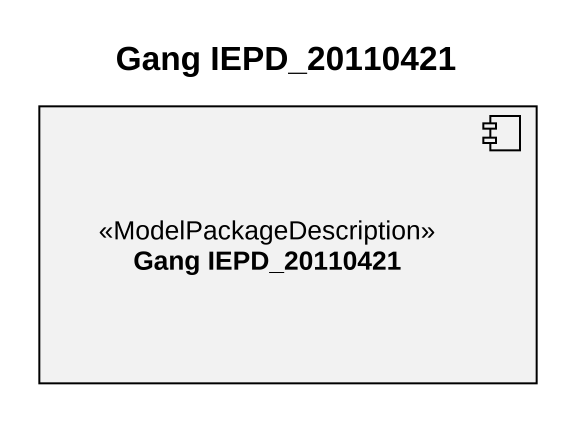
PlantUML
@startuml
title Gang IEPD_20110421
component "Gang IEPD_20110421" as Gang_IEPD_20110421 <<ModelPackageDescription>>
@enduml
